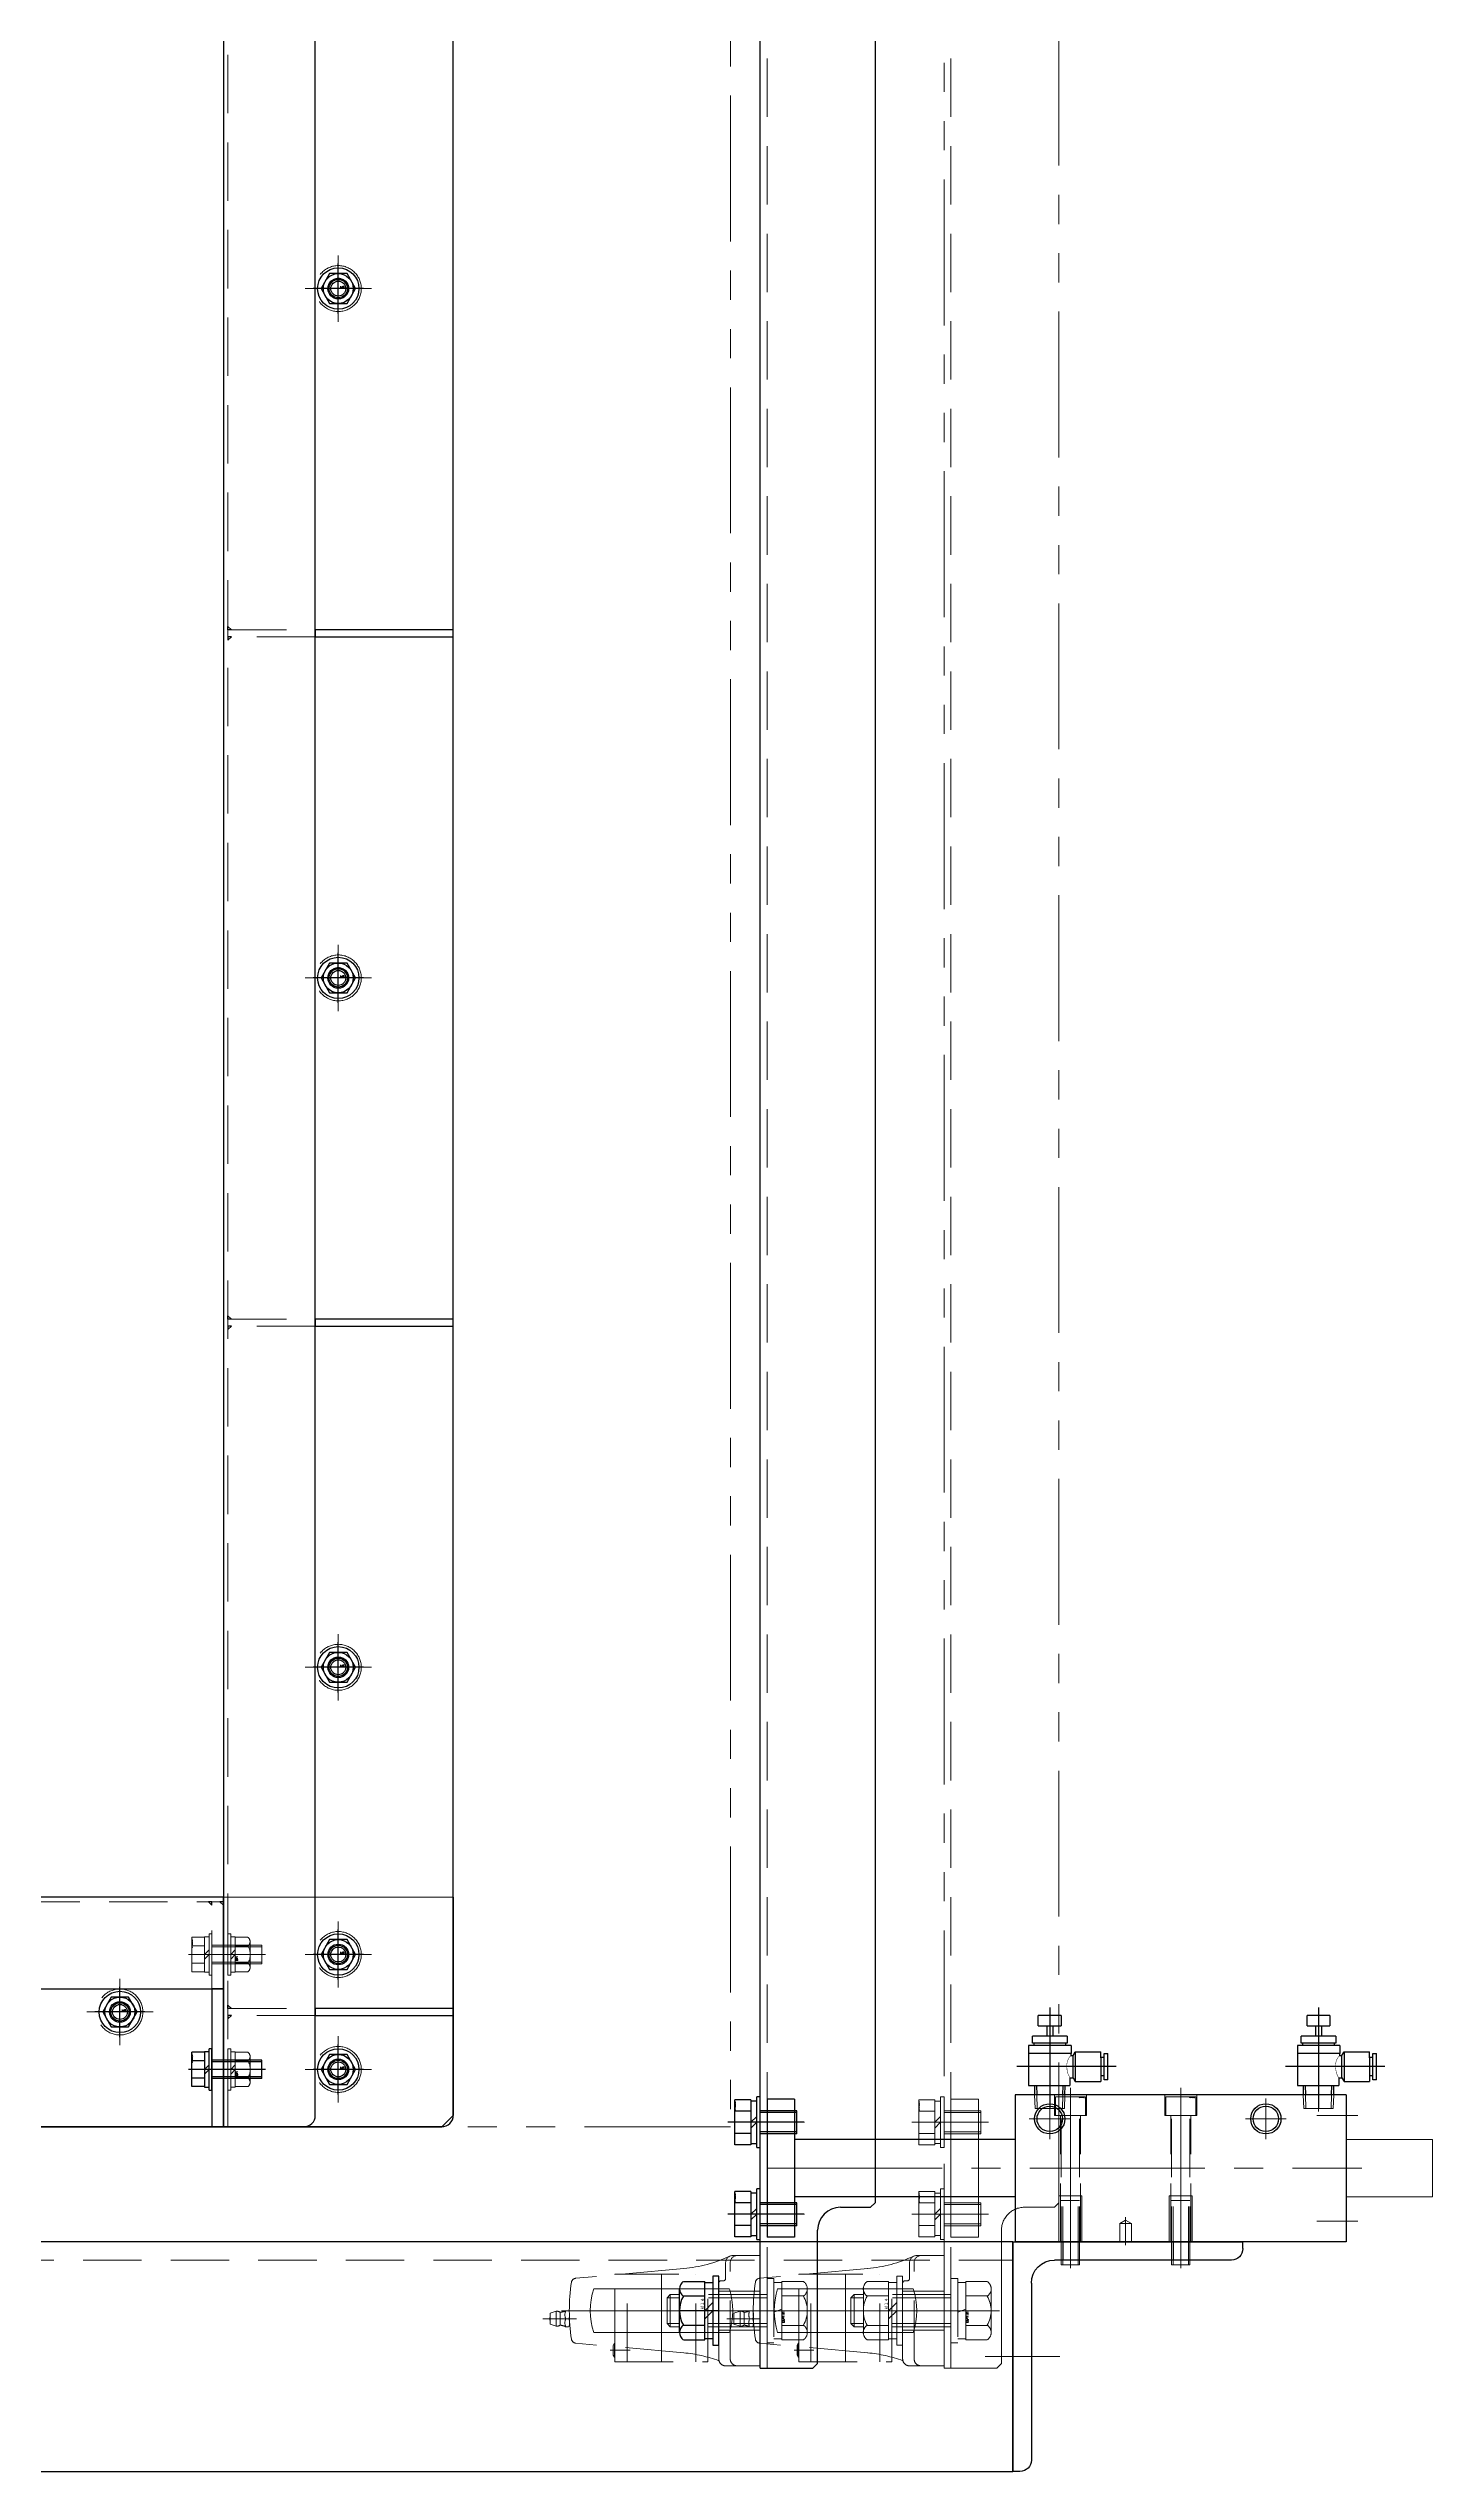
# Model space of a CAD drawing. Header units: millimetres. Extents: x -8731 to 85711, y -14522 to 31379.
# Drawn here: x 30409 to 31011, y 19793 to 20847 of the extents above; entities that cross this region are included whole.
import ezdxf

# ---------------------------------------------------------------- set-up
doc = ezdxf.new("R2010")
doc.units = ezdxf.units.MM
doc.header["$LTSCALE"] = 4
for name, pattern in [('CENTER2', [28.575, 19.05, -3.175, 3.175, -3.175]), ('HIDDEN', [9.525, 6.35, -3.175]), ('PHANTOM2', [31.75, 15.875, -3.175, 3.175, -3.175, 3.175, -3.175])]:
    doc.linetypes.add(name, pattern=pattern)
for name, color, linetype, lineweight in [('04_HIDDEN', 2, 'HIDDEN', 13), ('05_CENTER', 4, 'CENTER2', 13), ('06_PHANTOM', 2, 'PHANTOM2', 13)]:
    doc.layers.add(name, color=color, linetype=linetype, lineweight=lineweight)
doc.layers.add('10_DRAFT', color=8, linetype='Continuous', lineweight=0, plot=False)
doc.styles.add('KANJI0', font='txt.shx', dxfattribs={"width": 0.9, "height": 30, "bigfont": 'bigfont'})
doc.styles.add('KSS_TXT', font='txt.shx', dxfattribs={"bigfont": 'extfont2.shx'})
doc.styles.add('KSS_TXT_L', font='txt.shx', dxfattribs={"height": 9, "bigfont": 'extfont2.shx'})

# ---------------------------------------------------------------- blocks, each defined once
blk = doc.blocks.new('A$C448B04A9_1_1_1')
at = {"color": 0}
for p, q in [((3, 100), (0, 100)), ((0, 0), (0, 100)), ((8, 18), (8, 95)), ((0, 0), (100, 0)), ((95, 8), (18, 8)), ((100, 3), (100, 0))]:
    blk.add_line(p, q, dxfattribs=at)
for centre, radius, start, end in [((3, 95), 5, 0, 90), ((18, 18), 10, 180, 270), ((95, 3), 5, 0, 90)]:
    blk.add_arc(centre, radius, start, end, dxfattribs=at)
blk = doc.blocks.new('A$C3AA34862_1_1_1')
at = {"color": 0}
blk.add_lwpolyline([(0, -1100), (2500, -1100), (2500, -1000), (0, -1000)], close=True, dxfattribs=at)
at = {"layer": '04_HIDDEN'}
for p, q in [((2521, -1008), (2521, -1000)), ((2521.8, -1008), (2521.8, -1000)), ((2528.3, -1008), (2528.3, -1000)), ((2529, -1008), (2529, -1000)), ((2569, -1008), (2569, -1000)), ((2569.8, -1008), (2569.8, -1000)), ((2576.3, -1008), (2576.3, -1000)), ((2577, -1008), (2577, -1000)), ((0, -1008), (2500, -1008))]:
    blk.add_line(p, q, dxfattribs=at)
at = {"layer": '05_CENTER'}
for p, q in [((2525, -1011.4), (2525, -996.6)), ((2573, -1011.4), (2573, -996.6))]:
    blk.add_line(p, q, dxfattribs=at)
at = {"layer": '10_DRAFT'}
blk.add_line((2520.4, -1050), (2487.9, -1050), dxfattribs=at)
at = {"color": 0, "xscale": -1, "rotation": 180}
blk.add_blockref('A$C448B04A9_1_1_1', (2500, -1000), dxfattribs=at)
blk = doc.blocks.new('A$C31BA7C9D_1_1_1')
at = {"color": 0}
blk.add_line((-30, 50), (1670, 50), dxfattribs=at)
blk.add_lwpolyline([(1670, -50), (1670, -50), (-30, -50), (-30, -50)], dxfattribs=at)
for centre, radius in [((70, 0), 10), ((70, 0), 4.5), ((370, 0), 10), ((370, 0), 4.5), ((670, 0), 10), ((670, 0), 4.5)]:
    blk.add_circle(centre, radius, dxfattribs=at)
at = {"layer": '05_CENTER'}
for p, q in [((70, -14.4), (70, 14.4)), ((370, -14.4), (370, 14.4)), ((670, -14.4), (670, 14.4)), ((684.4, 0), (655.6, 0)), ((84.4, 0), (55.6, 0)), ((384.4, 0), (355.6, 0))]:
    blk.add_line(p, q, dxfattribs=at)
at = {"layer": '10_DRAFT'}
blk.add_lwpolyline([(-30, -50), (-30, 50)], dxfattribs=at)
blk = doc.blocks.new('A$C4A032556_1_1_1')
at = {"color": 0}
blk.add_lwpolyline([(150, 50), (150, 50), (150, -45), (145, -50), (-545, -50), (-550, -45), (-550, 50)], dxfattribs=at)
for centre in [(100, 25), (-520, 0), (-345, 0), (-170, 0), (5, 0), (100, -25)]:
    blk.add_circle(centre, 4.5, dxfattribs=at)
at = {"layer": '04_HIDDEN'}
blk.add_lwpolyline([(-550, 50), (150, 50)], dxfattribs=at)
for centre in [(100, 25), (-520, 0), (-345, 0), (-170, 0), (5, 0), (100, -25)]:
    blk.add_circle(centre, 10, dxfattribs=at)
at = {"layer": '05_CENTER'}
for p, q in [((100, 10.6), (100, 39.4)), ((114.4, 25), (85.6, 25)), ((-520, -14.4), (-520, 14.4)), ((-345, -14.4), (-345, 14.4)), ((-170, -14.4), (-170, 14.4)), ((5, -14.4), (5, 14.4)), ((-505.6, 0), (-534.4, 0)), ((-330.6, 0), (-359.4, 0)), ((-155.6, 0), (-184.4, 0)), ((19.4, 0), (-9.4, 0)), ((100, -39.4), (100, -10.6)), ((114.4, -25), (85.6, -25))]:
    blk.add_line(p, q, dxfattribs=at)
blk = doc.blocks.new('A$C73615150_1_1_1')
at = {"color": 0}
for p, q in [((-80, 48), (-25, 48)), ((-25, 50), (-25, 15)), ((-20, 10), (520, 10))]:
    blk.add_line(p, q, dxfattribs=at)
blk.add_lwpolyline([(520, -50), (520, -50), (520, 50), (-80, 50), (-80, -45, 0.414214), (-75, -50), (-75, -50), (520, -50)], format="xyb", dxfattribs=at)
at = {"color": 3}
for points in [[(37, 48), (35.5, 48), (35.5, 48), (37, 46.5)], [(40, 48), (41.5, 48), (41.5, 48), (40, 46.5)], [(197, 48), (195.5, 48), (195.5, 48), (197, 46.5)], [(200, 48), (201.5, 48), (201.5, 48), (200, 46.5)], [(357, 48), (355.5, 48), (355.5, 48), (357, 46.5)], [(360, 48), (361.5, 48), (361.5, 48), (360, 46.5)], [(515, 48), (513.5, 48), (513.5, 48), (515, 46.5)], [(520, 48), (518.5, 48), (518.5, 48), (520, 46.5)]]:
    blk.add_lwpolyline(points, close=True, dxfattribs=at)
at = {"color": 0}
for points in [[(40, 10), (37, 10), (37, -50), (40, -50)], [(200, 10), (197, 10), (197, -92), (200, -92)], [(360, 10), (357, 10), (357, -50), (360, -50)], [(520, 10), (515, 10), (515, -50), (520, -50)]]:
    blk.add_lwpolyline(points, close=True, dxfattribs=at)
for centre in [(135, 30), (415, 30), (-50, 0), (125, 0), (300, 0), (475, 0)]:
    blk.add_circle(centre, 4.5, dxfattribs=at)
blk.add_arc((-20, 15), 5, 180, 270, dxfattribs=at)
at = {"layer": '04_HIDDEN'}
for p, q in [((-25, 48), (520, 48)), ((37, 10), (37, 48)), ((40, 48), (40, 10)), ((197, 10), (197, 48)), ((200, 48), (200, 10)), ((357, 10), (357, 48)), ((360, 10), (360, 48)), ((360, 48), (360, 10)), ((515, 10), (515, 48)), ((520, 48), (520, 10)), ((197, -69), (200, -69)), ((197, -81), (200, -81))]:
    blk.add_line(p, q, dxfattribs=at)
at = {"layer": '05_CENTER'}
for p, q in [((-68, 42.4), (-68, 55.6)), ((18, 42.4), (18, 55.6)), ((70, 42.4), (70, 55.6)), ((90, 42.4), (90, 55.6)), ((110, 42.4), (110, 55.6)), ((130, 42.4), (130, 55.6)), ((135, 22.7), (135, 37.3)), ((415, 22.7), (415, 37.3)), ((142.3, 30), (127.7, 30)), ((422.3, 30), (407.7, 30)), ((509.2, 25), (525.9, 25)), ((-50, -9.3), (-50, 9.3)), ((125, -9.3), (125, 9.3)), ((300, -9.3), (300, 9.3)), ((475, -9.3), (475, 9.3)), ((-40.7, 0), (-59.3, 0)), ((134.3, 0), (115.7, 0)), ((309.3, 0), (290.7, 0)), ((484.3, 0), (465.7, 0)), ((509.2, -25), (525.9, -25)), ((191.6, -75), (205.2, -75))]:
    blk.add_line(p, q, dxfattribs=at)
at = {"layer": '10_DRAFT'}
blk.add_line((-25, 48), (-25, 50), dxfattribs=at)
blk = doc.blocks.new('A$C736D5B8A_1_1_1')
at = {"color": 0}
blk.add_line((-117, 10), (1773, 10), dxfattribs=at)
blk.add_lwpolyline([(-117, -50), (1773, -50, 0.414214), (1778, -45), (1778, 50), (-122, 50), (-122, -45, 0.414214)], format="xyb", close=True, dxfattribs=at)
at = {"color": 3}
for points in [[(-73.5, 48), (-75, 48), (-75, 48), (-73.5, 46.5)], [(-70.5, 48), (-69, 48), (-69, 48), (-70.5, 46.5)], [(226.5, 48), (225, 48), (225, 48), (226.5, 46.5)], [(229.5, 48), (231, 48), (231, 48), (229.5, 46.5)], [(526.5, 48), (525, 48), (525, 48), (526.5, 46.5)], [(529.5, 48), (531, 48), (531, 48), (529.5, 46.5)]]:
    blk.add_lwpolyline(points, close=True, dxfattribs=at)
at = {"color": 0}
for points in [[(-70.5, 10), (-73.5, 10), (-73.5, -50), (-70.5, -50)], [(229.5, 10), (226.5, 10), (226.5, -50), (229.5, -50)], [(529.5, 10), (526.5, 10), (526.5, -50), (529.5, -50)]]:
    blk.add_lwpolyline(points, close=True, dxfattribs=at)
for centre in [(-97, 0), (-47, 0), (78, 0), (378, 0), (678, 0)]:
    blk.add_circle(centre, 4.5, dxfattribs=at)
blk.add_arc((-117, 15), 5, 180, 270, dxfattribs=at)
at = {"layer": '04_HIDDEN'}
for p, q in [((-122, 48), (1778, 48)), ((-73.5, 10), (-73.5, 48)), ((-70.5, 48), (-70.5, 10)), ((226.5, 10), (226.5, 48)), ((229.5, 48), (229.5, 10)), ((526.5, 10), (526.5, 48)), ((529.5, 48), (529.5, 10))]:
    blk.add_line(p, q, dxfattribs=at)
at = {"layer": '05_CENTER'}
for p, q in [((-97, 55.8), (-97, 42.1)), ((-47, 55.8), (-47, 42.1)), ((-97, -9.3), (-97, 9.3)), ((-47, -9.3), (-47, 9.3)), ((78, -9.3), (78, 9.3)), ((378, -9.3), (378, 9.3)), ((678, -9.3), (678, 9.3)), ((-87.7, 0), (-106.3, 0)), ((-37.7, 0), (-56.3, 0)), ((87.3, 0), (68.7, 0)), ((387.3, 0), (368.7, 0)), ((687.3, 0), (668.7, 0))]:
    blk.add_line(p, q, dxfattribs=at)
blk = doc.blocks.new('M8Nza_1_1_1')
at = {"color": 0}
for p, q in [((-7.7, 3.2), (7.7, 3.2)), ((-7.7, 3.2), (-7.7, 1.2)), ((-7.5, 8.7), (-7.5, 3.2)), ((5.6, 9.7), (-5.6, 9.7)), ((-3.8, 3.2), (-3.8, 8.7)), ((0, 1.2), (-2, 3.2)), ((0, 3.2), (2, 1.2)), ((3.7, 8.7), (3.7, 3.2)), ((7.5, 3.2), (7.5, 8.7)), ((7.7, 3.2), (7.7, 1.2))]:
    blk.add_line(p, q, dxfattribs=at)
at = {"color": 0, "linetype": 'CENTER2'}
blk.add_line((0, 9.7), (0, 0), dxfattribs=at)
at = {"color": 0}
blk.add_lwpolyline([(-9, 1.2), (9, 1.2), (9, 0), (-9, 0)], close=True, dxfattribs=at)
for centre, radius, start, end in [((-5.6, 7.4), 2.25, 33.626, 146.374), ((0, 2.2), 7.5, 60, 120), ((5.6, 7.4), 2.25, 33.626, 146.374)]:
    blk.add_arc(centre, radius, start, end, dxfattribs=at)
at = {"layer": '10_DRAFT', "style": 'KSS_TXT'}
blk.add_text('M8', height=1, dxfattribs=at).set_placement((0.9, 3.3))
blk = doc.blocks.new('A$C46CB4146_1_1_1')
at = {"color": 0}
for p, q in [((-9, 1.2), (9, 1.2)), ((-9, 1.2), (-9, 0)), ((-7.7, 3.2), (-7.7, 1.2)), ((7.7, 3.2), (-7.7, 3.2)), ((-7.5, 8.7), (7.5, 8.7)), ((-7.5, 3.2), (-7.5, 8.7)), ((-3.8, 3.2), (-3.8, 8.7)), ((0, 1.2), (-2, 3.2)), ((0, 3.2), (2, 1.2)), ((3.8, 3.2), (3.8, 8.7)), ((7.5, 3.2), (7.5, 8.7)), ((7.7, 1.2), (7.7, 3.2)), ((9, 0), (9, 1.2)), ((-9, 0), (9, 0))]:
    blk.add_line(p, q, dxfattribs=at)
at = {"color": 0, "linetype": 'CENTER2'}
blk.add_line((0, -23.3), (0, 10.2), dxfattribs=at)
at = {"color": 0, "linetype": 'HIDDEN'}
for p, q in [((-4, -21.8), (-4, 0)), ((-3.3, -21.8), (-3.3, 0)), ((3.3, -21.8), (3.3, 0)), ((4, -21.8), (4, 0)), ((-4, -21.8), (4, -21.8))]:
    blk.add_line(p, q, dxfattribs=at)
at = {"layer": '10_DRAFT', "style": 'KSS_TXT_L'}
blk.add_text('BT-M8x25L,SW,PW', height=0.3, dxfattribs=at).set_placement((3, 8.4))
blk = doc.blocks.new('8b_1_1_1')
at = {"color": 0, "linetype": 'CENTER2'}
for p, q in [((0, -10.9), (0, 10.9)), ((10.9, 0), (-10.9, 0))]:
    blk.add_line(p, q, dxfattribs=at)
at = {"color": 0}
for p, q in [((-3.8, 6.5), (-7.5, 0)), ((-3.8, 6.5), (-7.5, 0)), ((-7.5, 0), (-3.8, -6.5)), ((-7.5, 0), (-3.8, -6.5)), ((3.8, 6.5), (-3.8, 6.5)), ((3.8, 6.5), (-3.8, 6.5)), ((7.5, 0), (3.8, 6.5)), ((7.5, 0), (3.8, 6.5)), ((3.8, -6.5), (7.5, 0)), ((3.8, -6.5), (7.5, 0)), ((-3.8, -6.5), (3.8, -6.5)), ((-3.8, -6.5), (3.8, -6.5))]:
    blk.add_line(p, q, dxfattribs=at)
for radius in [9, 6.5, 4, 3.25]:
    blk.add_circle((0, 0), radius, dxfattribs=at)
at = {"layer": '10_DRAFT', "style": 'KSS_TXT'}
blk.add_text('M8', height=1, dxfattribs=at).set_placement((0.8, 0.1))
blk = doc.blocks.new('A$C5F8F3055_1_1')
at = {"rotation": 90}
for name, p in [('A$C736D5B8A_1_1_1', (-50, -828)), ('A$C46CB4146_1_1_1', (-105, -925))]:
    blk.add_blockref(name, p, dxfattribs=at)
for name, p in [('8b_1_1_1', (-50, -150)), ('8b_1_1_1', (-50, -450)), ('8b_1_1_1', (-50, -750)), ('A$C73615150_1_1_1', (-620, -900)), ('A$C4A032556_1_1_1', (-150, -900)), ('8b_1_1_1', (-50, -875)), ('8b_1_1_1', (-145, -900)), ('8b_1_1_1', (-50, -925))]:
    blk.add_blockref(name, p)
at = {"layer": '04_HIDDEN'}
for name, p, rotation in [('A$C31BA7C9D_1_1_1', (-50, -820), 90), ('A$C46CB4146_1_1_1', (-105, -875), 90), ('M8Nza_1_1_1', (-98, -875), 270), ('M8Nza_1_1_1', (-98, -925), 270)]:
    blk.add_blockref(name, p, dxfattribs=dict(at, rotation=rotation))
blk = doc.blocks.new('MUCAP206Jb_1_1_1')
at = {"color": 0}
for p, q in [((-7, 84.6), (-7, 83.3)), ((-6.8, 88.7), (-5.9, 91.4)), ((-6.8, 88.7), (-0.2, 88.7)), ((-6.3, 87), (-0.7, 87)), ((-5.9, 91.4), (-1.1, 91.4)), ((-3.5, 84.6), (-3.5, 83.3)), ((-0.2, 88.7), (-1.1, 91.4)), ((0, 84.6), (0, 83.3)), ((-18.4, 33.2), (-14.1, 80.3)), ((-5.3, 82.9), (-1.8, 82.9)), ((18.4, 33.2), (14.1, 80.3)), ((-20.2, 63.4), (-19.3, 63.9)), ((-14.2, 63.4), (-20.2, 63.4)), ((-20.2, 63.2), (-20.2, 63.4)), ((-19.6, 63.2), (-19.6, 63.7)), ((-15.1, 63.9), (-19.3, 63.9)), ((-14.2, 63.4), (-15.1, 63.9)), ((-14.8, 63.2), (-14.8, 63.7)), ((-14.2, 63.2), (-14.2, 63.4)), ((-22.2, 63.2), (-22.2, 22.7)), ((-22.2, 63.2), (-15.7, 63.2)), ((15.7, 63.2), (15.9, 63.2)), ((15.9, 63.2), (15.9, 60.7)), ((-22.2, 22.7), (-20.3, 22.7)), ((-24, 15), (-24, 0)), ((-21, 18), (12, 18)), ((-21, 13), (21, 13)), ((13, 17), (13, 16)), ((14, 15), (21, 15)), ((24, 12), (24, 0)), ((-24, 0), (24, 0))]:
    blk.add_line(p, q, dxfattribs=at)
for centre, radius, start, end in [((-12.3, 87.4), 6, 332.3723, 353.8983), ((-5.3, 80.6), 4.32, 66.1022, 113.8978), ((-3.5, 88.7), 3.3, 180, 208.0616), ((-7.1, 86.8), 0.8, 353.8983, 28.0616), ((-3.5, 89.9), 1.59, 69.555, 110.445), ((-1.8, 80.6), 4.32, 66.1022, 113.8978), ((0.1, 86.8), 0.8, 151.9384, 186.1017), ((5.3, 87.4), 6, 186.1017, 207.6277), ((-3.5, 88.7), 3.3, 331.9384, 0), ((-12.1, 80.1), 2, 98.6248, 174.8683), ((0, 0), 83, 81.3752, 98.6248), ((-5.3, 87.2), 4.32, 246.1022, 293.8978), ((-1.8, 87.2), 4.32, 246.1022, 293.8978), ((12.1, 80.1), 2, 5.1317, 81.3752), ((-78.1, 38.6), 60, 339.8449, 354.8683), ((78.1, 38.6), 60, 185.1317, 204.9402), ((-21, 15), 3, 90, 180), ((-21, 10), 3, 90, 180), ((12, 17), 1, 0, 90), ((14, 16), 1, 180, 270), ((21, 12), 3, 0, 90), ((21, 10), 3, 0, 90)]:
    blk.add_arc(centre, radius, start, end, dxfattribs=at)
at = {"layer": '04_HIDDEN', "color": 0}
for p, q in [((-22.2, 57.9), (15.9, 57.9)), ((-15.7, 63.2), (15.7, 63.2)), ((15.9, 60.7), (15.9, 22.7)), ((-22.2, 27.9), (15.9, 27.9)), ((-20.3, 22.7), (15.9, 22.7)), ((-8.5, 18), (-8.5, 0)), ((8.5, 18), (8.5, 0))]:
    blk.add_line(p, q, dxfattribs=at)
at = {"layer": '05_CENTER', "color": 0}
for p, q in [((-3.5, 79.9), (-3.5, 94.5)), ((0, 86.4), (0, 0)), ((-17.2, 65.2), (-17.2, 56.6))]:
    blk.add_line(p, q, dxfattribs=at)
at = {"layer": '10_DRAFT'}
for p, q in [((-9.5, 72.4), (-9.5, 13.4)), ((9.5, 72.4), (9.5, 13.4)), ((-22.2, 42.9), (15.9, 42.9))]:
    blk.add_line(p, q, dxfattribs=at)
for start, end in [(72.1545, 107.8455), (252.1545, 287.8455)]:
    blk.add_arc((0, 42.9), 31, start, end, dxfattribs=at)
blk = doc.blocks.new('M14Nza_1_1_1')
at = {"color": 0}
for p, q in [((-12.7, 15.4), (-12.7, 6.1)), ((-9.5, 17.1), (9.5, 17.1)), ((-6.4, 6.1), (-6.4, 15.4)), ((6.4, 15.4), (6.4, 6.1)), ((12.7, 15.4), (12.7, 6.1)), ((-12.7, 6.1), (12.7, 6.1)), ((-12.2, 2.6), (-12.2, 6.1)), ((-3.5, 6.1), (0, 2.6)), ((0, 6.1), (3.5, 2.6)), ((12.2, 6.1), (12.2, 2.6))]:
    blk.add_line(p, q, dxfattribs=at)
at = {"color": 0, "linetype": 'CENTER2'}
blk.add_line((0, 0), (0, 17.1), dxfattribs=at)
at = {"color": 0}
blk.add_lwpolyline([(-15, 0), (15, 0), (15, 2.6), (-15, 2.6)], close=True, dxfattribs=at)
for centre, radius, start, end in [((-9.5, 13.3), 3.81, 33.626, 146.374), ((0, 4.4), 12.7, 60, 120), ((9.5, 13.3), 3.81, 33.626, 146.374)]:
    blk.add_arc(centre, radius, start, end, dxfattribs=at)
at = {"layer": '10_DRAFT', "ltscale": 3, "style": 'KANJI0', "width": 0.82}
blk.add_text('Ｍ１４', height=1.5, dxfattribs=at).set_placement((0.4, 6.2))
blk = doc.blocks.new('A$C2B91780A_1_1_1')
at = {"color": 0}
for p, q in [((-7, 42.1), (-5.6, 43.5)), ((-5.6, 43.5), (5.6, 43.5)), ((-5.6, 0), (-5.6, 43.5)), ((7, 42.1), (5.6, 43.5)), ((5.6, 0), (5.6, 43.5)), ((-7, 0), (-7, 42.1)), ((-7, 42.1), (7, 42.1)), ((7, 0), (7, 42.1)), ((-14, -3), (-14, 0)), ((-14, 0), (14, 0)), ((14, 0), (14, -3)), ((14, -3), (-14, -3)), ((-12.7, -15.8), (-12.7, -6.5)), ((-12.7, -6.5), (12.7, -6.5)), ((-12.2, -6.5), (-12.2, -3)), ((-6.4, -15.8), (-6.4, -6.5)), ((0.6, -6.5), (-0.6, -3)), ((6.4, -6.5), (6.4, -15.8)), ((12.2, -3), (12.2, -6.5)), ((12.7, -15.8), (12.7, -6.5)), ((9.5, -17.5), (-9.5, -17.5))]:
    blk.add_line(p, q, dxfattribs=at)
at = {"color": 0, "linetype": 'CENTER2'}
blk.add_line((0, 46.1), (0, -21.2), dxfattribs=at)
at = {"color": 0}
for centre, radius, start, end in [((-9.5, -13.7), 3.81, 213.626, 326.374), ((0, -4.8), 12.7, 240, 300), ((9.5, -13.7), 3.81, 213.626, 326.374)]:
    blk.add_arc(centre, radius, start, end, dxfattribs=at)
at = {"layer": '10_DRAFT', "ltscale": 3, "style": 'KANJI0', "width": 0.82}
blk.add_text('M14x50', height=1, rotation=180, dxfattribs=at).set_placement((-0.5, -6.6))
blk = doc.blocks.new('A$C05FE0EC2_1_1_1')
at = {"color": 0}
for p, q in [((-9.8, 11), (9.8, 11)), ((-9.8, 4), (-9.8, 11)), ((-4.9, 4), (-4.9, 11)), ((4.9, 4), (4.9, 11)), ((9.8, 4), (9.8, 11)), ((-11, 1.5), (11, 1.5)), ((-11, 1.5), (-11, 0)), ((-11, 0), (11, 0)), ((9.8, 4), (-9.8, 4)), ((-9.3, 4), (-9.3, 1.5)), ((0, 1.5), (-2.5, 4)), ((0, 4), (2.5, 1.5)), ((9.2, 1.5), (9.2, 4)), ((11, 0), (11, 1.5))]:
    blk.add_line(p, q, dxfattribs=at)
at = {"color": 0, "linetype": 'CENTER2'}
blk.add_line((0, -19), (0, 14), dxfattribs=at)
at = {"color": 0, "linetype": 'HIDDEN'}
for p, q in [((-5, -16), (-5, 0)), ((-4.2, -16), (-4.2, 0)), ((4.2, -16), (4.2, 0)), ((5, -16), (5, 0)), ((-5, -16), (5, -16))]:
    blk.add_line(p, q, dxfattribs=at)
at = {"layer": '10_DRAFT', "style": 'KSS_TXT_L'}
blk.add_text('BT-M10x20L,SW,PW', height=0.3, dxfattribs=at).set_placement((5.2, 10.7))
blk = doc.blocks.new('A$C293536BD_1_1_1')
at = {"color": 0}
for p, q in [((0, -1055), (0, 1055)), ((50, 983), (50, -983)), ((35, -985), (48, -985)), ((48, -985), (50, -983))]:
    blk.add_line(p, q, dxfattribs=at)
blk.add_lwpolyline([(0, -1055), (23, -1055), (25, -1053), (25, -995)], dxfattribs=at)
blk.add_arc((35, -995), 10, 90, 180, dxfattribs=at)
at = {"layer": '04_HIDDEN'}
blk.add_line((3, 1055), (3, -1055), dxfattribs=at)
at = {"layer": '05_CENTER'}
for p, q in [((9.2, -948), (-6.2, -948)), ((9.2, -988), (-6.2, -988)), ((9.2, -1030), (-6.2, -1030))]:
    blk.add_line(p, q, dxfattribs=at)
blk = doc.blocks.new('A$C15BB09A1_1_1_1')
blk.add_blockref('A$C293536BD_1_1_1', (-3, 979))
at = {"rotation": 90}
for name, p in [('A$C05FE0EC2_1_1_1', (-3, 31)), ('A$C05FE0EC2_1_1_1', (-3, -9)), ('M14Nza_1_1_1', (-21, -51))]:
    blk.add_blockref(name, p, dxfattribs=at)
at = {"layer": '04_HIDDEN', "color": 4, "rotation": 90}
blk.add_blockref('MUCAP206Jb_1_1_1', (-3, -51), dxfattribs=at)
at = {"layer": '04_HIDDEN', "rotation": 90}
blk.add_blockref('A$C2B91780A_1_1_1', (0, -51), dxfattribs=at)
blk = doc.blocks.new('AS2201F-02-06b_1_1')
at = {"color": 0}
for p, q in [((-5, 34.4), (5, 34.4)), ((-5, 34.4), (-5, 29.9)), ((5, 29.9), (5, 34.4)), ((-9.3, 21.4), (-9.3, 17.9)), ((-9.3, 21.4), (7, 21.4)), ((-7.5, 25.4), (0, 25.4)), ((-7.5, 25.4), (-7.5, 22.4)), ((-7.5, 22.4), (0, 22.4)), ((-7, 21.9), (-7, 22.4)), ((-7, 21.4), (-7, 21.9)), ((-1.3, 29.9), (-5, 29.9)), ((5, 29.9), (-1.3, 29.9)), ((-1.3, 29.9), (-1.3, 25.4)), ((0, 25.4), (7.5, 25.4)), ((0, 22.4), (7.5, 22.4)), ((1.2, 25.4), (1.2, 29.9)), ((7, 22.4), (7, 21.9)), ((7, 21.9), (7, 21.4)), ((7, 21.4), (9.2, 21.4)), ((7.5, 22.4), (7.5, 25.4)), ((9.2, 21.4), (9.2, 17.9)), ((-25.2, 12.2), (-25.2, 17.9)), ((-23.7, 17.9), (-25.2, 17.9)), ((-25.2, 6.4), (-25.2, 12.2)), ((-23.7, 16.2), (-23.7, 17.9)), ((-23.7, 16.2), (-22.2, 16.2)), ((-23.7, 6.4), (-23.7, 16.2)), ((-22.2, 16.5), (-22.2, 18.6)), ((-11.1, 18.6), (-22.2, 18.6)), ((-22.2, 16.1), (-22.2, 16.5)), ((-22.2, 16.1), (-22.2, 5.8)), ((-11.1, 18.6), (-11.1, 5.8)), ((-10.2, 17.1), (-11.1, 18.6)), ((-10.2, 7.3), (-10.2, 17.1)), ((-9.2, 17.1), (-10.2, 17.1)), ((-9.3, 17.9), (9.2, 17.9)), ((-9.2, 17.9), (-9.2, 17.1)), ((9.2, 17.9), (9.2, 4)), ((-25.2, 6.4), (-23.7, 6.4)), ((-23.7, 8.2), (-22.2, 8.2)), ((-11.1, 5.8), (-22.2, 5.8)), ((-10.2, 7.3), (-11.1, 5.8)), ((-8.8, 7.3), (-10.2, 7.3)), ((-8.8, 7.3), (-8.8, 4)), ((9.2, 4), (-8.8, 4)), ((-6.6, 0), (-6.7, 4)), ((-5.7, 0), (-5.8, 4)), ((5.8, 4), (5.7, 0)), ((6.7, 4), (6.6, 0))]:
    blk.add_line(p, q, dxfattribs=at)
at = {"color": 0, "linetype": 'CENTER2'}
for p, q in [((0, 37.9), (0, -6)), ((-28.9, 12.2), (14.3, 12.2))]:
    blk.add_line(p, q, dxfattribs=at)
at = {"color": 0, "const_width": 0.2, "flags": 128}
blk.add_lwpolyline([(-9.2, 17.1), (-9, 16.9), (-8.7, 16.5), (-8.4, 16.1), (-8.3, 15.8), (-8, 15.4), (-7.8, 14.9), (-7.7, 14.6), (-7.6, 14.3), (-7.6, 14.1), (-7.5, 13.6), (-7.4, 13.3), (-7.4, 12.7), (-7.4, 12.2), (-7.4, 11.9), (-7.5, 11.3), (-7.5, 10.8), (-7.6, 10.5), (-7.7, 10), (-7.8, 9.5), (-8, 8.9), (-8.3, 8.4), (-8.5, 7.8), (-8.8, 7.3)], dxfattribs=at)
at = {"layer": '10_DRAFT'}
for p, q in [((-6.4, -6), (-6.6, 0)), ((-6.6, 0), (6.6, 0)), ((-5.5, -6), (-5.7, 0)), ((5.7, 0), (5.5, -6)), ((6.6, 0), (6.4, -6)), ((-6.4, -6), (6.4, -6))]:
    blk.add_line(p, q, dxfattribs=at)
blk = doc.blocks.new('MGPM50-100Z-M9Bd_1_1')
at = {"color": 0}
for p, q in [((120, 64), (-24, 64)), ((-24, 64), (-24, 0)), ((120, 64), (120, 0)), ((-132, 62), (-132, 2)), ((-120, 62), (-132, 62)), ((-120, 62), (-120, 2)), ((-24, 44.5), (-120, 44.5)), ((-24, 19.5), (-120, 19.5)), ((-120, 2), (-132, 2)), ((120, 0), (-24, 0))]:
    blk.add_line(p, q, dxfattribs=at)
for centre, radius in [((-9, 53.5), 6.58), ((-9, 53.5), 5.54), ((85, 53.5), 6.58), ((85, 53.5), 5.54)]:
    blk.add_circle(centre, radius, dxfattribs=at)
at = {"layer": '04_HIDDEN', "color": 0}
for p, q in [((-7, 64), (-7, 55)), ((7, 55), (7, 64)), ((41, 64), (41, 55)), ((55, 55), (55, 64)), ((-7, 55), (7, 55)), ((-4.3, 0), (-4.3, 55)), ((4.3, 0), (4.3, 55)), ((41, 55), (55, 55)), ((43.7, 0), (43.7, 55)), ((52.3, 0), (52.3, 55)), ((-5, 0), (-5, 20)), ((-5, 20), (5, 20)), ((5, 0), (5, 20)), ((43, 0), (43, 20)), ((43, 20), (53, 20)), ((53, 0), (53, 20)), ((21.5, 8), (24, 9.4)), ((21.5, 0), (21.5, 8)), ((21.5, 8), (26.5, 8)), ((26.5, 8), (24, 9.4)), ((26.5, 0), (26.5, 8))]:
    blk.add_line(p, q, dxfattribs=at)
at = {"layer": '05_CENTER', "color": 0}
for p, q in [((-9, 56.7), (-9, 66.7)), ((0, 67), (0, -2.4)), ((48, 67), (48, -2.4)), ((107.9, 56.7), (107.9, 66.7)), ((-17.9, 53.5), (-0.1, 53.5)), ((-9, 62.4), (-9, 44.6)), ((76.1, 53.5), (93.9, 53.5)), ((85, 62.4), (85, 44.6)), ((107.2, 55), (125, 55)), ((-136.7, 52), (-115.7, 52)), ((-56.7, 52), (-35.7, 52)), ((-132, 32), (126.8, 32)), ((-136.7, 12), (-115.7, 12)), ((-56.7, 12), (-35.7, 12)), ((24, -1.5), (24, 10.7)), ((107.2, 9), (125, 9))]:
    blk.add_line(p, q, dxfattribs=at)
at = {"layer": '06_PHANTOM', "color": 0}
for p, q in [((-52, 62), (-52, 2)), ((-40, 62), (-52, 62)), ((-40, 62), (-40, 2)), ((-40, 2), (-52, 2))]:
    blk.add_line(p, q, dxfattribs=at)
at = {"layer": '10_DRAFT'}
for p, q in [((157.5, 44.5), (120, 44.5)), ((157.5, 44.5), (157.5, 19.5)), ((157.5, 19.5), (120, 19.5))]:
    blk.add_line(p, q, dxfattribs=at)
at = {"color": 0, "xscale": -1}
for p in [(-9, 64), (107.9, 64)]:
    blk.add_blockref('AS2201F-02-06b_1_1', p, dxfattribs=at)
blk = doc.blocks.new('A$C131E5F08_1_1')
at = {"color": 0}
for p, q in [((6.5, 8), (-6.5, 8)), ((-6.5, 8), (-6.5, 0)), ((6.5, 0), (-6.5, 0)), ((6.5, 0), (6.5, 8))]:
    blk.add_line(p, q, dxfattribs=at)
at = {"color": 0, "linetype": 'HIDDEN'}
for p, q in [((-4, -65), (-4, 0)), ((4, -65), (4, 0)), ((-4, -37), (4, -37)), ((-3.3, -65), (-3.3, -37)), ((3.3, -65), (3.3, -37)), ((-4, -65), (4, -65))]:
    blk.add_line(p, q, dxfattribs=at)
at = {"color": 0, "linetype": 'CENTER2'}
blk.add_line((0, -66.5), (0, 9.5), dxfattribs=at)
at = {"layer": '10_DRAFT', "style": 'KSS_TXT_L'}
blk.add_text('CS-M8x65L', height=0.3, dxfattribs=at).set_placement((3.8, 7.7))
blk = doc.blocks.new('A$C6408539A_1_1')
at = {"rotation": 270}
blk.add_blockref('A$C15BB09A1_1_1_1', (21, 132), dxfattribs=at)
at = {"color": 4, "rotation": 270}
blk.add_blockref('MGPM50-100Z-M9Bd_1_1', (0, 0), dxfattribs=at)
at = {"layer": '04_HIDDEN', "rotation": 270}
for p in [(55, 0), (55, -48)]:
    blk.add_blockref('A$C131E5F08_1_1', p, dxfattribs=at)
at = {"layer": '06_PHANTOM', "rotation": 270}
blk.add_blockref('A$C15BB09A1_1_1_1', (21, 52), dxfattribs=at)

msp = doc.modelspace()

# ---------------------------------------------------------------- linework, layer by layer
at = {"layer": '06_PHANTOM', "color": 6}
msp.add_lwpolyline([(28538.25246, 21842.71284), (30705.35246, 21842.71284), (30705.35246, 19942.71284), (28538.25246, 19942.71284)], close=True, dxfattribs=at)

# ---------------------------------------------------------------- block references
for name, p in [('A$C3AA34862_1_1_1', (28328.25246, 20892.71284)), ('A$C5F8F3055_1_1', (30584.75247, 20892.71284))]:
    msp.add_blockref(name, p)
at = {"rotation": 90}
msp.add_blockref('A$C6408539A_1_1', (30853.25246, 19892.71284), dxfattribs=at)

doc.saveas('drawing.dxf')
